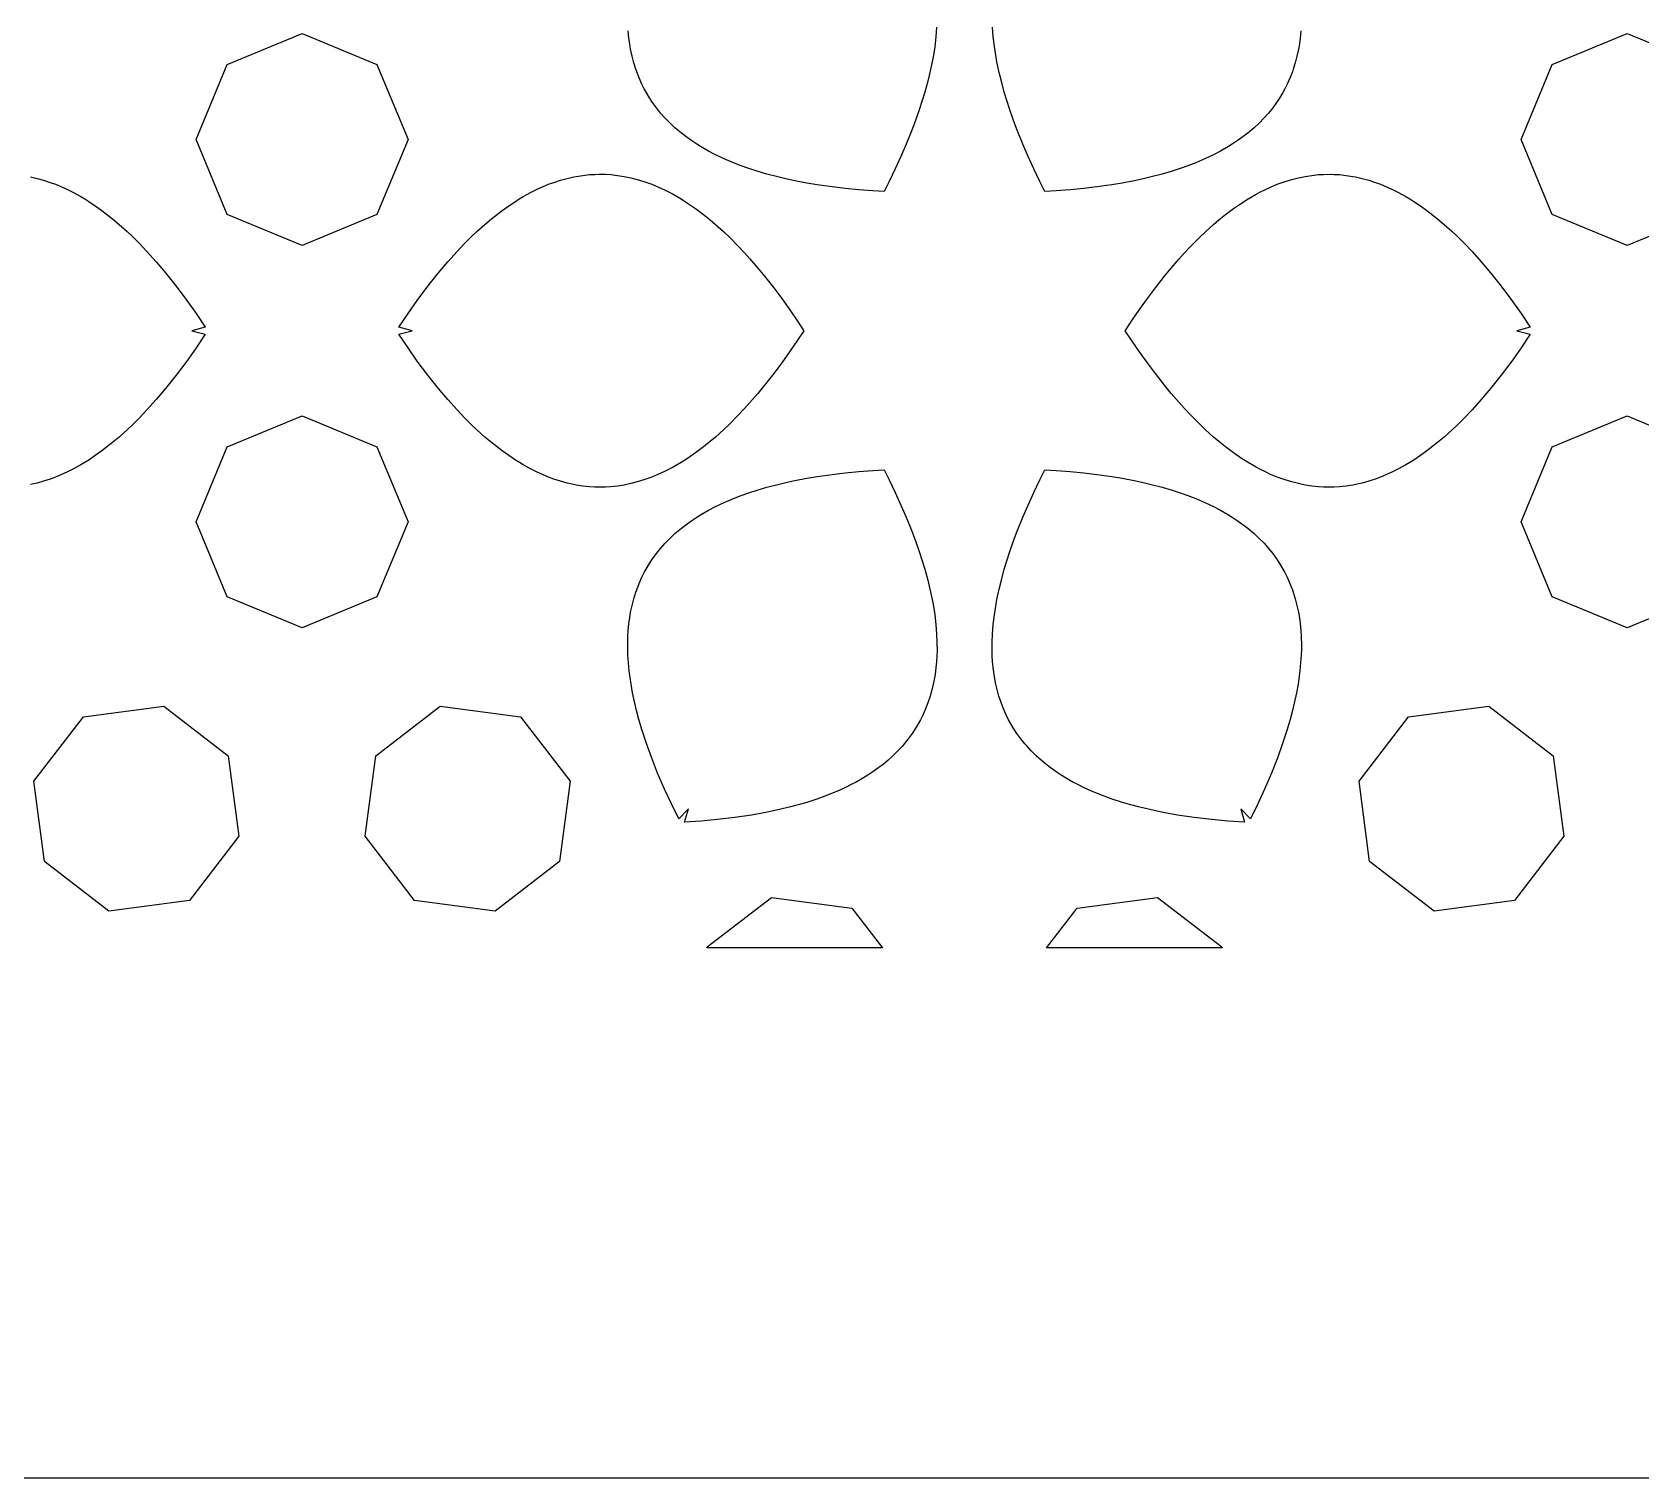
# Model space of a CAD drawing. Header units: metres. Extents: x -75 to 75, y 0 to 231.
# Drawn here: x -51.11 to -14.69, y 0 to 32.74 of the extents above; entities that cross this region are included whole.
import ezdxf

# ---------------------------------------------------------------- set-up
doc = ezdxf.new("R2010")
doc.units = ezdxf.units.M

msp = doc.modelspace()

# ---------------------------------------------------------------- linework, layer by layer
for p, q in [((-30.6317, 32.8546), (-30.6491, 32.6358)), ((-29.3509, 32.6372), (-29.3683, 32.8555)), ((-46.6974, 32.0073), (-45, 32.7104)), ((-45, 32.7104), (-43.3026, 32.0073)), ((-37.5984, 32.6093), (-37.6144, 32.7736)), ((-37.581, 32.4806), (-37.5984, 32.6093)), ((-37.5595, 32.3552), (-37.581, 32.4806)), ((-30.6491, 32.6358), (-30.6761, 32.4129)), ((-29.3239, 32.4138), (-29.3509, 32.6372)), ((-22.419, 32.4797), (-22.4409, 32.3538)), ((-22.4016, 32.6079), (-22.419, 32.4797)), ((-22.3856, 32.7727), (-22.4016, 32.6079)), ((-16.6974, 32.0073), (-15, 32.7104)), ((-15, 32.7104), (-13.3026, 32.0073)), ((-37.527, 32.2009), (-37.5595, 32.3552)), ((-37.4872, 32.0499), (-37.527, 32.2009)), ((-30.7338, 32.0677), (-30.7841, 31.8311)), ((-30.705, 32.2229), (-30.7338, 32.0677)), ((-30.6761, 32.4129), (-30.705, 32.2229)), ((-29.2946, 32.2229), (-29.3239, 32.4138)), ((-29.2662, 32.0686), (-29.2946, 32.2229)), ((-29.2159, 31.8315), (-29.2662, 32.0686)), ((-22.4734, 32.1996), (-22.5128, 32.0499)), ((-22.4409, 32.3538), (-22.4734, 32.1996)), ((-47.4001, 30.3104), (-46.6974, 32.0073)), ((-43.3026, 32.0073), (-42.5999, 30.3104)), ((-37.4414, 31.9029), (-37.4872, 32.0499)), ((-37.4222, 31.8457), (-37.4414, 31.9029)), ((-37.3668, 31.7043), (-37.4222, 31.8457)), ((-37.305, 31.566), (-37.3668, 31.7043)), ((-30.7841, 31.8311), (-30.8336, 31.6296)), ((-29.1664, 31.6296), (-29.2159, 31.8315)), ((-22.6337, 31.7029), (-22.6955, 31.5651)), ((-22.5783, 31.8443), (-22.6337, 31.7029)), ((-22.5591, 31.902), (-22.5783, 31.8443)), ((-22.5128, 32.0499), (-22.5591, 31.902)), ((-17.4001, 30.3104), (-16.6974, 32.0073)), ((-37.2514, 31.4584), (-37.305, 31.566)), ((-37.2089, 31.3797), (-37.2514, 31.4584)), ((-37.1315, 31.2506), (-37.2089, 31.3797)), ((-30.9009, 31.3838), (-30.9636, 31.1728)), ((-30.8336, 31.6296), (-30.9009, 31.3838)), ((-29.0996, 31.3838), (-29.1664, 31.6296)), ((-29.0359, 31.1728), (-29.0996, 31.3838)), ((-22.7921, 31.3783), (-22.869, 31.2497)), ((-22.749, 31.4575), (-22.7921, 31.3783)), ((-22.6955, 31.5651), (-22.749, 31.4575)), ((-37.0647, 31.1494), (-37.1315, 31.2506)), ((-36.9772, 31.0281), (-37.0647, 31.1494)), ((-36.882, 30.9105), (-36.9772, 31.0281)), ((-31.0194, 31.0034), (-31.1096, 30.7425)), ((-30.9636, 31.1728), (-31.0194, 31.0034)), ((-28.981, 31.0034), (-29.0359, 31.1728)), ((-28.8899, 30.7425), (-28.981, 31.0034)), ((-23.0237, 31.0268), (-23.118, 30.9105)), ((-22.9353, 31.1494), (-23.0237, 31.0268)), ((-22.869, 31.2497), (-22.9353, 31.1494)), ((-36.7804, 30.7956), (-36.882, 30.9105)), ((-36.6719, 30.6848), (-36.7804, 30.7956)), ((-36.5565, 30.5768), (-36.6719, 30.6848)), ((-31.1096, 30.7425), (-31.1929, 30.5219)), ((-28.8075, 30.5219), (-28.8899, 30.7425)), ((-23.329, 30.6839), (-23.4435, 30.5768)), ((-23.2205, 30.7947), (-23.329, 30.6839)), ((-23.118, 30.9105), (-23.2205, 30.7947)), ((-46.6974, 28.6134), (-47.4001, 30.3104)), ((-42.5999, 30.3104), (-43.3026, 28.6134)), ((-36.4114, 30.4541), (-36.5565, 30.5768)), ((-36.2814, 30.3543), (-36.4114, 30.4541)), ((-36.1748, 30.2788), (-36.2814, 30.3543)), ((-36.0622, 30.2051), (-36.1748, 30.2788)), ((-31.1929, 30.5219), (-31.3202, 30.206)), ((-28.6798, 30.206), (-28.8075, 30.5219)), ((-23.8252, 30.2788), (-23.9378, 30.2051)), ((-23.7186, 30.3543), (-23.8252, 30.2788)), ((-23.5886, 30.4541), (-23.7186, 30.3543)), ((-23.4435, 30.5768), (-23.5886, 30.4541)), ((-16.6974, 28.6134), (-17.4001, 30.3104)), ((-35.9761, 30.1511), (-36.0622, 30.2051)), ((-35.7948, 30.0471), (-35.9761, 30.1511)), ((-35.6383, 29.9648), (-35.7948, 30.0471)), ((-35.4405, 29.8709), (-35.6383, 29.9648)), ((-35.2336, 29.7826), (-35.4405, 29.8709)), ((-31.4388, 29.9286), (-31.5678, 29.6471)), ((-31.3202, 30.206), (-31.4388, 29.9286)), ((-28.5612, 29.929), (-28.6798, 30.206)), ((-28.4322, 29.6471), (-28.5612, 29.929)), ((-24.5604, 29.8705), (-24.7664, 29.7826)), ((-24.3626, 29.9643), (-24.5604, 29.8705)), ((-24.2052, 30.0471), (-24.3626, 29.9643)), ((-24.0248, 30.1506), (-24.2052, 30.0471)), ((-23.9378, 30.2051), (-24.0248, 30.1506)), ((-38.6389, 29.4987), (-38.4888, 29.5143)), ((-38.4888, 29.5143), (-38.3702, 29.5212)), ((-38.3702, 29.5212), (-38.2791, 29.5239)), ((-38.2791, 29.5239), (-38.1294, 29.5221)), ((-38.1294, 29.5221), (-38.0109, 29.5143)), ((-38.0109, 29.5143), (-37.8607, 29.4987)), ((-35.0542, 29.7134), (-35.2336, 29.7826)), ((-34.9049, 29.6599), (-35.0542, 29.7134)), ((-34.6756, 29.5853), (-34.9049, 29.6599)), ((-34.4756, 29.5271), (-34.6756, 29.5853)), ((-34.2288, 29.4621), (-34.4756, 29.5271)), ((-31.5678, 29.6471), (-31.7047, 29.36)), ((-28.2953, 29.36), (-28.4322, 29.6471)), ((-25.5244, 29.5271), (-25.7712, 29.4621)), ((-25.3244, 29.5853), (-25.5244, 29.5271)), ((-25.0951, 29.6594), (-25.3244, 29.5853)), ((-24.9458, 29.7134), (-25.0951, 29.6594)), ((-24.7664, 29.7826), (-24.9458, 29.7134)), ((-22.1393, 29.4987), (-21.9891, 29.5143)), ((-21.9891, 29.5143), (-21.8706, 29.5216)), ((-21.8706, 29.5216), (-21.7209, 29.5239)), ((-21.7209, 29.5239), (-21.6298, 29.5216)), ((-21.6298, 29.5216), (-21.5112, 29.5143)), ((-21.5112, 29.5143), (-21.3611, 29.4987)), ((-51.1501, 29.464), (-50.9995, 29.4301)), ((-50.9995, 29.4301), (-50.8493, 29.3889)), ((-50.8493, 29.3889), (-50.6992, 29.3404)), ((-50.6992, 29.3404), (-50.5806, 29.296)), ((-50.5806, 29.296), (-50.4597, 29.2461)), ((-50.4597, 29.2461), (-50.3096, 29.1779)), ((-50.3096, 29.1779), (-50.1897, 29.1179)), ((-39.8103, 29.1179), (-39.6904, 29.1779)), ((-39.6904, 29.1779), (-39.5403, 29.2461)), ((-39.5403, 29.2461), (-39.4194, 29.2964)), ((-39.4194, 29.2964), (-39.3004, 29.3404)), ((-39.3004, 29.3404), (-39.1507, 29.3889)), ((-39.1507, 29.3889), (-39.0005, 29.4301)), ((-39.0005, 29.4301), (-38.8495, 29.464)), ((-38.8495, 29.464), (-38.7904, 29.4754)), ((-38.7904, 29.4754), (-38.6389, 29.4987)), ((-37.8607, 29.4987), (-37.7087, 29.4754)), ((-37.7087, 29.4754), (-37.5591, 29.4447)), ((-37.5591, 29.4447), (-37.4103, 29.4063)), ((-37.4103, 29.4063), (-37.2588, 29.36)), ((-37.2588, 29.36), (-37.0802, 29.296)), ((-37.0802, 29.296), (-36.9292, 29.2337)), ((-36.9292, 29.2337), (-36.8102, 29.1783)), ((-36.8102, 29.1783), (-36.6893, 29.1179)), ((-34.0146, 29.4118), (-34.2288, 29.4621)), ((-33.8393, 29.3747), (-34.0146, 29.4118)), ((-33.5696, 29.3225), (-33.8393, 29.3747)), ((-33.3357, 29.2841), (-33.5696, 29.3225)), ((-32.9988, 29.2365), (-33.3357, 29.2841)), ((-32.6999, 29.2007), (-32.9988, 29.2365)), ((-32.3918, 29.1714), (-32.6999, 29.2007)), ((-32.0746, 29.1467), (-32.3918, 29.1714)), ((-31.8196, 29.1312), (-32.0746, 29.1467)), ((-31.7047, 29.36), (-31.8196, 29.1312)), ((-28.1804, 29.1312), (-28.2953, 29.36)), ((-27.9254, 29.1467), (-28.1804, 29.1312)), ((-27.6082, 29.1714), (-27.9254, 29.1467)), ((-27.3001, 29.2007), (-27.6082, 29.1714)), ((-27.0012, 29.2365), (-27.3001, 29.2007)), ((-26.6643, 29.2841), (-27.0012, 29.2365)), ((-26.4304, 29.323), (-26.6643, 29.2841)), ((-26.1607, 29.3747), (-26.4304, 29.323)), ((-25.9854, 29.4118), (-26.1607, 29.3747)), ((-25.7712, 29.4621), (-25.9854, 29.4118)), ((-23.3107, 29.1179), (-23.1898, 29.1788)), ((-23.1898, 29.1788), (-23.0708, 29.2332)), ((-23.0708, 29.2332), (-22.9198, 29.296)), ((-22.9198, 29.296), (-22.7412, 29.36)), ((-22.7412, 29.36), (-22.5897, 29.4067)), ((-22.5897, 29.4067), (-22.4409, 29.4447)), ((-22.4409, 29.4447), (-22.2913, 29.4754)), ((-22.2913, 29.4754), (-22.1393, 29.4987)), ((-21.3611, 29.4987), (-21.2096, 29.4759)), ((-21.2096, 29.4759), (-21.1501, 29.464)), ((-21.1501, 29.464), (-20.9995, 29.4301)), ((-20.9995, 29.4301), (-20.8493, 29.3889)), ((-20.8493, 29.3889), (-20.6992, 29.3404)), ((-20.6992, 29.3404), (-20.5806, 29.296)), ((-20.5806, 29.296), (-20.4597, 29.2461)), ((-20.4597, 29.2461), (-20.3096, 29.1779)), ((-20.3096, 29.1779), (-20.1897, 29.1179)), ((-50.1897, 29.1179), (-50.0098, 29.0195)), ((-50.0098, 29.0195), (-49.9205, 28.9659)), ((-49.9205, 28.9659), (-49.8299, 28.9091)), ((-49.8299, 28.9091), (-49.6797, 28.8094)), ((-49.6797, 28.8094), (-49.5305, 28.7032)), ((-40.4695, 28.7032), (-40.3203, 28.8094)), ((-40.3203, 28.8094), (-40.1701, 28.9091)), ((-40.1701, 28.9091), (-40.08, 28.9664)), ((-40.08, 28.9664), (-39.9898, 29.0195)), ((-39.9898, 29.0195), (-39.8103, 29.1179)), ((-36.6893, 29.1179), (-36.5991, 29.0698)), ((-36.5991, 29.0698), (-36.4192, 28.9659)), ((-36.4192, 28.9659), (-36.2704, 28.8712)), ((-36.2704, 28.8712), (-36.0892, 28.7457)), ((-23.9108, 28.7457), (-23.7296, 28.8712)), ((-23.7296, 28.8712), (-23.5808, 28.9655)), ((-23.5808, 28.9655), (-23.4009, 29.0698)), ((-23.4009, 29.0698), (-23.3107, 29.1179)), ((-20.1897, 29.1179), (-20.0098, 29.0195)), ((-20.0098, 29.0195), (-19.9205, 28.9659)), ((-19.9205, 28.9659), (-19.8299, 28.9091)), ((-19.8299, 28.9091), (-19.6797, 28.8094)), ((-19.6797, 28.8094), (-19.5305, 28.7032)), ((-49.5305, 28.7032), (-49.2897, 28.515)), ((-49.2897, 28.515), (-49.1405, 28.3887)), ((-45, 27.9103), (-46.6974, 28.6134)), ((-43.3026, 28.6134), (-45, 27.9103)), ((-40.8595, 28.3887), (-40.7103, 28.515)), ((-40.7103, 28.515), (-40.4695, 28.7032)), ((-36.0892, 28.7457), (-35.9102, 28.6116)), ((-35.9102, 28.6116), (-35.7591, 28.4908)), ((-35.7591, 28.4908), (-35.6401, 28.3887)), ((-24.3599, 28.3887), (-24.2409, 28.4908)), ((-24.2409, 28.4908), (-24.0898, 28.6116)), ((-24.0898, 28.6116), (-23.9108, 28.7457)), ((-19.5305, 28.7032), (-19.2897, 28.515)), ((-19.2897, 28.515), (-19.1405, 28.3887)), ((-15, 27.9103), (-16.6974, 28.6134)), ((-13.3026, 28.6134), (-15, 27.9103)), ((-49.1405, 28.3887), (-48.9601, 28.2262)), ((-48.9601, 28.2262), (-48.8397, 28.1126)), ((-48.8397, 28.1126), (-48.6896, 27.9634)), ((-41.3104, 27.9634), (-41.1603, 28.1122)), ((-41.1603, 28.1122), (-41.0403, 28.2262)), ((-41.0403, 28.2262), (-40.8595, 28.3887)), ((-35.6401, 28.3887), (-35.4588, 28.2266)), ((-35.4588, 28.2266), (-35.3101, 28.0838)), ((-35.3101, 28.0838), (-35.1297, 27.9012)), ((-24.8703, 27.9012), (-24.6899, 28.0838)), ((-24.6899, 28.0838), (-24.5407, 28.2262)), ((-24.5407, 28.2262), (-24.3599, 28.3887)), ((-19.1405, 28.3887), (-18.9601, 28.2262)), ((-18.9601, 28.2262), (-18.8397, 28.1126)), ((-18.8397, 28.1126), (-18.6896, 27.9634)), ((-48.6896, 27.9634), (-48.5106, 27.7744)), ((-48.5106, 27.7744), (-48.3, 27.5395)), ((-41.7, 27.5395), (-41.4899, 27.7748)), ((-41.4899, 27.7748), (-41.3104, 27.9634)), ((-35.1297, 27.9012), (-34.9796, 27.7414)), ((-34.9796, 27.7414), (-34.8596, 27.6082)), ((-25.1404, 27.6082), (-25.0204, 27.7414)), ((-25.0204, 27.7414), (-24.8703, 27.9012)), ((-18.6896, 27.9634), (-18.5106, 27.7744)), ((-18.5106, 27.7744), (-18.3, 27.5395)), ((-48.3, 27.5395), (-48.0899, 27.2914)), ((-41.9101, 27.2914), (-41.7, 27.5395)), ((-34.8596, 27.6082), (-34.6797, 27.3994)), ((-34.6797, 27.3994), (-34.5296, 27.2173)), ((-25.4704, 27.2173), (-25.3203, 27.3994)), ((-25.3203, 27.3994), (-25.1404, 27.6082)), ((-18.3, 27.5395), (-18.0899, 27.2914)), ((-48.0899, 27.2914), (-47.8505, 26.9893)), ((-47.8505, 26.9893), (-47.6102, 26.6675)), ((-42.3898, 26.6675), (-42.1495, 26.9893)), ((-42.1495, 26.9893), (-41.9101, 27.2914)), ((-34.5296, 27.2173), (-34.3199, 26.9499)), ((-25.6801, 26.9499), (-25.4704, 27.2173)), ((-18.0899, 27.2914), (-17.8505, 26.9893)), ((-17.8505, 26.9893), (-17.6102, 26.6675)), ((-47.6102, 26.6675), (-47.4001, 26.3695)), ((-42.5999, 26.3695), (-42.3898, 26.6675)), ((-34.3199, 26.9499), (-34.1391, 26.7087)), ((-34.1391, 26.7087), (-33.9592, 26.4565)), ((-26.0399, 26.4569), (-25.8609, 26.7087)), ((-25.8609, 26.7087), (-25.6801, 26.9499)), ((-17.6102, 26.6675), (-17.4001, 26.3695)), ((-47.4001, 26.3695), (-47.1904, 26.0587)), ((-42.8096, 26.0587), (-42.5999, 26.3695)), ((-33.9592, 26.4565), (-33.7798, 26.1937)), ((-26.2202, 26.1937), (-26.0399, 26.4569)), ((-17.4001, 26.3695), (-17.1904, 26.0587)), ((-47.1904, 26.0587), (-47.4966, 25.9804)), ((-47.4966, 25.9804), (-47.1904, 25.9021)), ((-47.1904, 25.9021), (-47.4001, 25.5913)), ((-42.5034, 25.9804), (-42.8096, 26.0587)), ((-42.8096, 25.9021), (-42.5034, 25.9804)), ((-42.5999, 25.5913), (-42.8096, 25.9021)), ((-33.7798, 26.1937), (-33.6383, 25.9808)), ((-33.6383, 25.9808), (-33.7798, 25.7671)), ((-26.3617, 25.9799), (-26.2202, 26.1937)), ((-26.2202, 25.7671), (-26.3617, 25.9799)), ((-17.1904, 26.0587), (-17.4966, 25.9804)), ((-17.4966, 25.9804), (-17.1904, 25.9021)), ((-17.1904, 25.9021), (-17.4001, 25.5913)), ((-47.4001, 25.5913), (-47.6106, 25.2928)), ((-42.3898, 25.2933), (-42.5999, 25.5913)), ((-33.9601, 25.5038), (-34.1396, 25.2516)), ((-33.7798, 25.7671), (-33.9601, 25.5038)), ((-26.0408, 25.5043), (-26.2202, 25.7671)), ((-25.8609, 25.2521), (-26.0408, 25.5043)), ((-17.4001, 25.5913), (-17.6106, 25.2928)), ((-47.6106, 25.2928), (-47.8505, 24.9715)), ((-42.1495, 24.9715), (-42.3898, 25.2933)), ((-34.1396, 25.2516), (-34.3199, 25.0108)), ((-25.6801, 25.0108), (-25.8609, 25.2521)), ((-17.6106, 25.2928), (-17.8505, 24.9715)), ((-47.8505, 24.9715), (-48.0904, 24.6689)), ((-41.9101, 24.6693), (-42.1495, 24.9715)), ((-34.3199, 25.0108), (-34.5296, 24.7435)), ((-25.4704, 24.7435), (-25.6801, 25.0108)), ((-17.8505, 24.9715), (-18.0904, 24.6689)), ((-48.3, 24.4212), (-48.5101, 24.1859)), ((-48.0904, 24.6689), (-48.3, 24.4212)), ((-41.7, 24.4212), (-41.9101, 24.6693)), ((-41.4894, 24.1864), (-41.7, 24.4212)), ((-34.6802, 24.5609), (-34.8601, 24.3521)), ((-34.5296, 24.7435), (-34.6802, 24.5609)), ((-25.3203, 24.5613), (-25.4704, 24.7435)), ((-25.1404, 24.3526), (-25.3203, 24.5613)), ((-18.3, 24.4212), (-18.5101, 24.1859)), ((-18.0904, 24.6689), (-18.3, 24.4212)), ((-48.5101, 24.1859), (-48.69, 23.9969)), ((-46.6974, 23.3473), (-45, 24.0504)), ((-45, 24.0504), (-43.3026, 23.3473)), ((-41.3104, 23.9973), (-41.4894, 24.1864)), ((-35.1302, 24.0591), (-35.3101, 23.877)), ((-34.98, 24.2189), (-35.1302, 24.0591)), ((-34.8601, 24.3521), (-34.98, 24.2189)), ((-25.0204, 24.2194), (-25.1404, 24.3526)), ((-24.8703, 24.0596), (-25.0204, 24.2194)), ((-24.6899, 23.877), (-24.8703, 24.0596)), ((-18.5101, 24.1859), (-18.69, 23.9969)), ((-16.6974, 23.3473), (-15, 24.0504)), ((-15, 24.0504), (-13.3026, 23.3473)), ((-48.9601, 23.7341), (-49.1405, 23.5721)), ((-48.8397, 23.8486), (-48.9601, 23.7341)), ((-48.69, 23.9969), (-48.8397, 23.8486)), ((-41.1603, 23.8481), (-41.3104, 23.9973)), ((-41.0399, 23.7346), (-41.1603, 23.8481)), ((-40.8595, 23.5721), (-41.0399, 23.7346)), ((-35.4593, 23.7346), (-35.6401, 23.5721)), ((-35.3101, 23.877), (-35.4593, 23.7346)), ((-24.5412, 23.7341), (-24.6899, 23.877)), ((-24.3599, 23.5721), (-24.5412, 23.7341)), ((-18.9601, 23.7341), (-19.1405, 23.5721)), ((-18.8397, 23.8486), (-18.9601, 23.7341)), ((-18.69, 23.9969), (-18.8397, 23.8486)), ((-49.2897, 23.4457), (-49.5305, 23.2576)), ((-49.1405, 23.5721), (-49.2897, 23.4457)), ((-47.4001, 21.6504), (-46.6974, 23.3473)), ((-43.3026, 23.3473), (-42.5999, 21.6504)), ((-40.7103, 23.4457), (-40.8595, 23.5721)), ((-40.4695, 23.2576), (-40.7103, 23.4457)), ((-35.9102, 23.3492), (-36.0892, 23.215)), ((-35.7596, 23.4695), (-35.9102, 23.3492)), ((-35.6401, 23.5721), (-35.7596, 23.4695)), ((-24.2409, 23.47), (-24.3599, 23.5721)), ((-24.0898, 23.3492), (-24.2409, 23.47)), ((-23.9108, 23.215), (-24.0898, 23.3492)), ((-19.2897, 23.4457), (-19.5305, 23.2576)), ((-19.1405, 23.5721), (-19.2897, 23.4457)), ((-17.4001, 21.6504), (-16.6974, 23.3473)), ((-49.92, 22.9944), (-50.0102, 22.9413)), ((-49.8299, 23.0516), (-49.92, 22.9944)), ((-49.6797, 23.1514), (-49.8299, 23.0516)), ((-49.5305, 23.2576), (-49.6797, 23.1514)), ((-40.3203, 23.1514), (-40.4695, 23.2576)), ((-40.1701, 23.0516), (-40.3203, 23.1514)), ((-40.0795, 22.9948), (-40.1701, 23.0516)), ((-39.9902, 22.9413), (-40.0795, 22.9948)), ((-36.4192, 22.9953), (-36.6, 22.8905)), ((-36.2704, 23.0896), (-36.4192, 22.9953)), ((-36.0892, 23.215), (-36.2704, 23.0896)), ((-23.7296, 23.0896), (-23.9108, 23.215)), ((-23.5808, 22.9948), (-23.7296, 23.0896)), ((-23.4009, 22.8909), (-23.5808, 22.9948)), ((-19.92, 22.9944), (-20.0102, 22.9413)), ((-19.8299, 23.0516), (-19.92, 22.9944)), ((-19.6797, 23.1514), (-19.8299, 23.0516)), ((-19.5305, 23.2576), (-19.6797, 23.1514)), ((-50.701, 22.6199), (-50.8493, 22.5719)), ((-50.5806, 22.6643), (-50.701, 22.6199)), ((-50.4607, 22.7142), (-50.5806, 22.6643)), ((-50.3105, 22.7824), (-50.4607, 22.7142)), ((-50.1897, 22.8429), (-50.3105, 22.7824)), ((-50.0102, 22.9413), (-50.1897, 22.8429)), ((-39.8103, 22.8429), (-39.9902, 22.9413)), ((-39.6904, 22.7829), (-39.8103, 22.8429)), ((-39.5403, 22.7147), (-39.6904, 22.7829)), ((-39.4194, 22.6648), (-39.5403, 22.7147)), ((-39.3008, 22.6204), (-39.4194, 22.6648)), ((-39.1507, 22.5719), (-39.3008, 22.6204)), ((-37.2601, 22.6003), (-37.4103, 22.554)), ((-37.0802, 22.6648), (-37.2601, 22.6003)), ((-36.9292, 22.7275), (-37.0802, 22.6648)), ((-36.8102, 22.782), (-36.9292, 22.7275)), ((-36.6902, 22.8424), (-36.8102, 22.782)), ((-36.6, 22.8905), (-36.6902, 22.8424)), ((-34.0146, 22.549), (-33.8393, 22.5861)), ((-33.8393, 22.5861), (-33.5696, 22.6378)), ((-33.5696, 22.6378), (-33.3357, 22.6767)), ((-33.3357, 22.6767), (-32.9988, 22.7243)), ((-32.9988, 22.7243), (-32.6999, 22.76)), ((-32.6999, 22.76), (-32.3918, 22.7893)), ((-32.3918, 22.7893), (-32.0746, 22.814)), ((-32.0746, 22.814), (-31.8196, 22.8296)), ((-31.8196, 22.8296), (-31.7047, 22.6007)), ((-31.7047, 22.6007), (-31.5678, 22.3137)), ((-28.4322, 22.3137), (-28.2953, 22.6007)), ((-28.2953, 22.6007), (-28.1804, 22.8296)), ((-28.1804, 22.8296), (-27.9254, 22.814)), ((-27.9254, 22.814), (-27.6082, 22.7893)), ((-27.6082, 22.7893), (-27.3001, 22.76)), ((-27.3001, 22.76), (-27.0012, 22.7243)), ((-27.0012, 22.7243), (-26.6643, 22.6767)), ((-26.6643, 22.6767), (-26.4304, 22.6382)), ((-26.4304, 22.6382), (-26.1607, 22.5861)), ((-26.1607, 22.5861), (-25.9854, 22.549)), ((-23.3107, 22.8429), (-23.4009, 22.8909)), ((-23.1898, 22.7824), (-23.3107, 22.8429)), ((-23.0708, 22.7271), (-23.1898, 22.7824)), ((-22.9198, 22.6648), (-23.0708, 22.7271)), ((-22.7412, 22.6007), (-22.9198, 22.6648)), ((-22.5897, 22.5545), (-22.7412, 22.6007)), ((-20.701, 22.6199), (-20.8493, 22.5719)), ((-20.5806, 22.6643), (-20.701, 22.6199)), ((-20.4607, 22.7142), (-20.5806, 22.6643)), ((-20.3105, 22.7824), (-20.4607, 22.7142)), ((-20.1897, 22.8429), (-20.3105, 22.7824)), ((-20.0102, 22.9413), (-20.1897, 22.8429)), ((-50.9995, 22.5307), (-51.1505, 22.4968)), ((-50.8493, 22.5719), (-50.9995, 22.5307)), ((-39.0005, 22.5307), (-39.1507, 22.5719)), ((-38.8499, 22.4968), (-39.0005, 22.5307)), ((-38.7904, 22.4849), (-38.8499, 22.4968)), ((-38.6389, 22.462), (-38.7904, 22.4849)), ((-38.4888, 22.4464), (-38.6389, 22.462)), ((-38.3702, 22.4391), (-38.4888, 22.4464)), ((-38.2791, 22.4368), (-38.3702, 22.4391)), ((-38.1294, 22.4391), (-38.2791, 22.4368)), ((-38.0109, 22.4464), (-38.1294, 22.4391)), ((-37.8607, 22.462), (-38.0109, 22.4464)), ((-37.7087, 22.4854), (-37.8607, 22.462)), ((-37.5591, 22.516), (-37.7087, 22.4854)), ((-37.4103, 22.554), (-37.5591, 22.516)), ((-35.2336, 22.1782), (-35.0542, 22.2473)), ((-35.0542, 22.2473), (-34.9049, 22.3013)), ((-34.9049, 22.3013), (-34.6756, 22.3755)), ((-34.6756, 22.3755), (-34.4756, 22.4336)), ((-34.4756, 22.4336), (-34.2288, 22.4986)), ((-34.2288, 22.4986), (-34.0146, 22.549)), ((-31.5678, 22.3137), (-31.4388, 22.0317)), ((-28.5612, 22.0317), (-28.4322, 22.3137)), ((-25.9854, 22.549), (-25.7712, 22.4986)), ((-25.7712, 22.4986), (-25.5244, 22.4336)), ((-25.5244, 22.4336), (-25.3244, 22.3755)), ((-25.3244, 22.3755), (-25.0951, 22.3009)), ((-25.0951, 22.3009), (-24.9458, 22.2473)), ((-24.9458, 22.2473), (-24.7664, 22.1782)), ((-22.4409, 22.516), (-22.5897, 22.5545)), ((-22.2913, 22.4854), (-22.4409, 22.516)), ((-22.1393, 22.462), (-22.2913, 22.4854)), ((-21.9891, 22.4464), (-22.1393, 22.462)), ((-21.8706, 22.4387), (-21.9891, 22.4464)), ((-21.7209, 22.4368), (-21.8706, 22.4387)), ((-21.6298, 22.4396), (-21.7209, 22.4368)), ((-21.5112, 22.4464), (-21.6298, 22.4396)), ((-21.3611, 22.462), (-21.5112, 22.4464)), ((-21.2096, 22.4854), (-21.3611, 22.462)), ((-21.1505, 22.4968), (-21.2096, 22.4854)), ((-20.9995, 22.5307), (-21.1505, 22.4968)), ((-20.8493, 22.5719), (-20.9995, 22.5307)), ((-35.9761, 21.8097), (-35.7948, 21.9136)), ((-35.7948, 21.9136), (-35.6383, 21.996)), ((-35.6383, 21.996), (-35.4405, 22.0898)), ((-35.4405, 22.0898), (-35.2336, 22.1782)), ((-31.4388, 22.0317), (-31.3202, 21.7548)), ((-28.6798, 21.7548), (-28.5612, 22.0317)), ((-24.7664, 22.1782), (-24.5595, 22.0898)), ((-24.5595, 22.0898), (-24.3617, 21.996)), ((-24.3617, 21.996), (-24.2052, 21.9136)), ((-24.2052, 21.9136), (-24.0239, 21.8097)), ((-46.6974, 19.9535), (-47.4001, 21.6504)), ((-42.5999, 21.6504), (-43.3026, 19.9535)), ((-36.5565, 21.384), (-36.4114, 21.5067)), ((-36.4114, 21.5067), (-36.2814, 21.6064)), ((-36.2814, 21.6064), (-36.1748, 21.682)), ((-36.1748, 21.682), (-36.0622, 21.7557)), ((-36.0622, 21.7557), (-35.9761, 21.8097)), ((-31.3202, 21.7548), (-31.1925, 21.4389)), ((-28.8071, 21.4389), (-28.6798, 21.7548)), ((-24.0239, 21.8097), (-23.9378, 21.7557)), ((-23.9378, 21.7557), (-23.8252, 21.682)), ((-23.8252, 21.682), (-23.7186, 21.6064)), ((-23.7186, 21.6064), (-23.5886, 21.5067)), ((-23.5886, 21.5067), (-23.4435, 21.384)), ((-16.6974, 19.9535), (-17.4001, 21.6504)), ((-36.882, 21.0503), (-36.7804, 21.1652)), ((-36.7804, 21.1652), (-36.6719, 21.2759)), ((-36.6719, 21.2759), (-36.5565, 21.384)), ((-31.1925, 21.4389), (-31.1101, 21.2183)), ((-31.1101, 21.2183), (-31.019, 20.9573)), ((-28.9806, 20.9573), (-28.8904, 21.2183)), ((-28.8904, 21.2183), (-28.8071, 21.4389)), ((-23.4435, 21.384), (-23.3281, 21.2759)), ((-23.3281, 21.2759), (-23.2196, 21.1652)), ((-23.2196, 21.1652), (-23.118, 21.0503)), ((-37.1315, 20.7101), (-37.0647, 20.8113)), ((-37.0647, 20.8113), (-36.9772, 20.9326)), ((-36.9772, 20.9326), (-36.882, 21.0503)), ((-31.019, 20.9573), (-30.9641, 20.788)), ((-30.9641, 20.788), (-30.9004, 20.5769)), ((-29.0991, 20.5769), (-29.0364, 20.788)), ((-29.0364, 20.788), (-28.9806, 20.9573)), ((-23.118, 21.0503), (-23.0228, 20.9326)), ((-23.0228, 20.9326), (-22.9353, 20.8113)), ((-22.9353, 20.8113), (-22.8685, 20.7101)), ((-37.305, 20.3947), (-37.2514, 20.5023)), ((-37.2514, 20.5023), (-37.2089, 20.5811)), ((-37.2089, 20.5811), (-37.1315, 20.7101)), ((-30.9004, 20.5769), (-30.8336, 20.3311)), ((-29.1664, 20.3311), (-29.0991, 20.5769)), ((-22.8685, 20.7101), (-22.7911, 20.5811)), ((-22.7911, 20.5811), (-22.7486, 20.5023)), ((-22.7486, 20.5023), (-22.695, 20.3947)), ((-37.4872, 19.9109), (-37.4414, 20.0578)), ((-37.4414, 20.0578), (-37.4222, 20.1151)), ((-37.4222, 20.1151), (-37.3668, 20.2565)), ((-37.3668, 20.2565), (-37.305, 20.3947)), ((-30.8336, 20.3311), (-30.7841, 20.1292)), ((-30.7841, 20.1292), (-30.7338, 19.8921)), ((-29.2662, 19.8921), (-29.2159, 20.1292)), ((-29.2159, 20.1292), (-29.1664, 20.3311)), ((-22.695, 20.3947), (-22.6332, 20.2565)), ((-22.6332, 20.2565), (-22.5778, 20.1151)), ((-22.5778, 20.1151), (-22.5586, 20.0578)), ((-22.5586, 20.0578), (-22.5128, 19.9109)), ((-45, 19.2503), (-46.6974, 19.9535)), ((-43.3026, 19.9535), (-45, 19.2503)), ((-37.5595, 19.6056), (-37.527, 19.7598)), ((-37.527, 19.7598), (-37.4872, 19.9109)), ((-30.7338, 19.8921), (-30.7054, 19.7379)), ((-30.7054, 19.7379), (-30.6761, 19.547)), ((-29.3239, 19.547), (-29.295, 19.7379)), ((-29.295, 19.7379), (-29.2662, 19.8921)), ((-22.5128, 19.9109), (-22.473, 19.7598)), ((-22.473, 19.7598), (-22.4405, 19.6056)), ((-15, 19.2503), (-16.6974, 19.9535)), ((-13.3026, 19.9535), (-15, 19.2503)), ((-37.6144, 19.1872), (-37.5984, 19.3515)), ((-37.5984, 19.3515), (-37.581, 19.4801)), ((-37.581, 19.4801), (-37.5595, 19.6056)), ((-30.6761, 19.547), (-30.6491, 19.3236)), ((-30.6491, 19.3236), (-30.6317, 19.1052)), ((-29.3683, 19.1052), (-29.3509, 19.3236)), ((-29.3509, 19.3236), (-29.3239, 19.547)), ((-22.4405, 19.6056), (-22.419, 19.4801)), ((-22.419, 19.4801), (-22.4016, 19.3515)), ((-22.4016, 19.3515), (-22.3856, 19.1872)), ((-37.6268, 18.8493), (-37.6222, 19.0549)), ((-37.6222, 19.0549), (-37.6144, 19.1872)), ((-30.6317, 19.1052), (-30.6239, 18.929)), ((-29.3765, 18.9285), (-29.3683, 19.1052)), ((-22.3856, 19.1872), (-22.3782, 19.0549)), ((-22.3782, 19.0549), (-22.3732, 18.8484)), ((-37.6254, 18.7436), (-37.6268, 18.8493)), ((-37.6213, 18.6383), (-37.6254, 18.7436)), ((-37.6099, 18.4584), (-37.6213, 18.6383)), ((-30.6271, 18.6177), (-30.6349, 18.484)), ((-30.623, 18.7198), (-30.6271, 18.6177)), ((-30.6239, 18.929), (-30.623, 18.7198)), ((-29.3765, 18.7198), (-29.3765, 18.9285)), ((-29.3729, 18.6186), (-29.3765, 18.7198)), ((-29.3651, 18.485), (-29.3729, 18.6186)), ((-22.3787, 18.6378), (-22.3901, 18.4575)), ((-22.3741, 18.7436), (-22.3787, 18.6378)), ((-22.3732, 18.8484), (-22.3741, 18.7436)), ((-37.5925, 18.2748), (-37.6099, 18.4584)), ((-37.5504, 17.9741), (-37.5925, 18.2748)), ((-30.6473, 18.3522), (-30.6683, 18.1906)), ((-30.6349, 18.484), (-30.6473, 18.3522)), ((-29.3527, 18.3531), (-29.3651, 18.485)), ((-29.3321, 18.1924), (-29.3527, 18.3531)), ((-22.4075, 18.2735), (-22.4496, 17.9741)), ((-22.3901, 18.4575), (-22.4075, 18.2735)), ((-37.5151, 17.7791), (-37.5504, 17.9741)), ((-30.7379, 17.85), (-30.7796, 17.7008)), ((-30.7022, 18.0043), (-30.7379, 17.85)), ((-30.6683, 18.1906), (-30.7022, 18.0043)), ((-29.2982, 18.0043), (-29.3321, 18.1924)), ((-29.2621, 17.8514), (-29.2982, 18.0043)), ((-29.2209, 17.7022), (-29.2621, 17.8514)), ((-22.4496, 17.9741), (-22.4844, 17.7791)), ((-37.4652, 17.5429), (-37.5151, 17.7791)), ((-37.4263, 17.3817), (-37.4652, 17.5429)), ((-30.8276, 17.5557), (-30.883, 17.4142)), ((-30.7796, 17.7008), (-30.8276, 17.5557)), ((-29.1728, 17.5571), (-29.2209, 17.7022)), ((-29.1174, 17.4156), (-29.1728, 17.5571)), ((-22.5348, 17.5424), (-22.5737, 17.3817)), ((-22.4844, 17.7791), (-22.5348, 17.5424)), ((-51.0686, 15.7768), (-49.9503, 17.2334)), ((-49.9503, 17.2334), (-48.1293, 17.4738)), ((-48.1293, 17.4738), (-46.6718, 16.355)), ((-43.3282, 16.355), (-41.8707, 17.4738)), ((-41.8707, 17.4738), (-40.0497, 17.2334)), ((-40.0497, 17.2334), (-38.9314, 15.7768)), ((-37.3723, 17.178), (-37.4263, 17.3817)), ((-37.2981, 16.9272), (-37.3723, 17.178)), ((-30.9984, 17.1684), (-31.0707, 17.038)), ((-30.9448, 17.2765), (-30.9984, 17.1684)), ((-30.883, 17.4142), (-30.9448, 17.2765)), ((-29.0556, 17.2774), (-29.1174, 17.4156)), ((-29.0016, 17.1684), (-29.0556, 17.2774)), ((-28.9297, 17.0389), (-29.0016, 17.1684)), ((-22.6277, 17.178), (-22.7014, 16.9272)), ((-22.5737, 17.3817), (-22.6277, 17.178)), ((-21.0686, 15.7768), (-19.9503, 17.2334)), ((-19.9503, 17.2334), (-18.1293, 17.4738)), ((-18.1293, 17.4738), (-16.6718, 16.355)), ((-37.2011, 16.6283), (-37.2981, 16.9272)), ((-31.1847, 16.8608), (-31.273, 16.7381)), ((-31.1183, 16.9611), (-31.1847, 16.8608)), ((-31.0707, 17.038), (-31.1183, 16.9611)), ((-28.8821, 16.962), (-28.9297, 17.0389)), ((-28.8153, 16.8608), (-28.8821, 16.962)), ((-28.7279, 16.7395), (-28.8153, 16.8608)), ((-22.7014, 16.9272), (-22.7994, 16.6283)), ((-37.0898, 16.3225), (-37.2011, 16.6283)), ((-31.5115, 16.4621), (-31.6232, 16.3518)), ((-31.4081, 16.5742), (-31.5115, 16.4621)), ((-31.3683, 16.6205), (-31.4081, 16.5742)), ((-31.273, 16.7381), (-31.3683, 16.6205)), ((-28.6327, 16.6214), (-28.7279, 16.7395)), ((-28.5924, 16.5747), (-28.6327, 16.6214)), ((-28.4885, 16.4621), (-28.5924, 16.5747)), ((-28.3777, 16.3527), (-28.4885, 16.4621)), ((-22.7994, 16.6283), (-22.9106, 16.3216)), ((-46.6718, 16.355), (-46.4314, 14.5335)), ((-43.5686, 14.5335), (-43.3282, 16.355)), ((-36.9484, 15.9631), (-37.0898, 16.3225)), ((-31.9414, 16.0854), (-32.0746, 15.9901)), ((-31.8379, 16.1655), (-31.9414, 16.0854)), ((-31.7404, 16.246), (-31.8379, 16.1655)), ((-31.6232, 16.3518), (-31.7404, 16.246)), ((-28.2596, 16.246), (-28.3777, 16.3527)), ((-28.1621, 16.1655), (-28.2596, 16.246)), ((-28.0586, 16.0854), (-28.1621, 16.1655)), ((-27.9254, 15.9901), (-28.0586, 16.0854)), ((-22.9106, 16.3216), (-23.0521, 15.9622)), ((-16.6718, 16.355), (-16.4314, 14.5335)), ((-50.8282, 13.9554), (-51.0686, 15.7768)), ((-38.9314, 15.7768), (-39.1718, 13.9554)), ((-36.7896, 15.5942), (-36.9484, 15.9631)), ((-32.5484, 15.7086), (-32.71, 15.6285)), ((-32.4541, 15.7585), (-32.5484, 15.7086)), ((-32.363, 15.8093), (-32.4541, 15.7585)), ((-32.1877, 15.916), (-32.363, 15.8093)), ((-32.0746, 15.9901), (-32.1877, 15.916)), ((-27.8133, 15.9164), (-27.9254, 15.9901)), ((-27.6379, 15.8098), (-27.8133, 15.9164)), ((-27.5459, 15.7585), (-27.6379, 15.8098)), ((-27.4525, 15.7091), (-27.5459, 15.7585)), ((-27.291, 15.629), (-27.4525, 15.7091)), ((-23.0521, 15.9622), (-23.2104, 15.5937)), ((-20.8282, 13.9554), (-21.0686, 15.7768)), ((-36.6371, 15.2641), (-36.7896, 15.5942)), ((-33.3444, 15.3708), (-33.5738, 15.2966)), ((-33.1599, 15.4381), (-33.3444, 15.3708)), ((-32.8775, 15.5521), (-33.1599, 15.4381)), ((-32.71, 15.6285), (-32.8775, 15.5521)), ((-27.1234, 15.5525), (-27.291, 15.629)), ((-26.8401, 15.4381), (-27.1234, 15.5525)), ((-26.6556, 15.3712), (-26.8401, 15.4381)), ((-26.4262, 15.2966), (-26.6556, 15.3712)), ((-23.2104, 15.5937), (-23.3633, 15.2632)), ((-36.4719, 14.9268), (-36.6371, 15.2641)), ((-36.2521, 15.1515), (-36.4719, 14.9268)), ((-36.3373, 14.848), (-36.2521, 15.1515)), ((-35.202, 14.9542), (-35.6003, 14.9071)), ((-34.8198, 15.011), (-35.202, 14.9542)), ((-34.4984, 15.0687), (-34.8198, 15.011)), ((-34.1917, 15.1332), (-34.4984, 15.0687)), ((-33.9368, 15.195), (-34.1917, 15.1332)), ((-33.7331, 15.2499), (-33.9368, 15.195)), ((-33.5738, 15.2966), (-33.7331, 15.2499)), ((-26.2669, 15.2499), (-26.4262, 15.2966)), ((-26.0632, 15.195), (-26.2669, 15.2499)), ((-25.8083, 15.1332), (-26.0632, 15.195)), ((-25.5016, 15.0682), (-25.8083, 15.1332)), ((-25.1802, 15.011), (-25.5016, 15.0682)), ((-24.798, 14.9542), (-25.1802, 15.011)), ((-24.3997, 14.9071), (-24.798, 14.9542)), ((-23.5281, 14.9268), (-23.7479, 15.1515)), ((-23.7479, 15.1515), (-23.6627, 14.848)), ((-23.3633, 15.2632), (-23.5281, 14.9268)), ((-35.9628, 14.8741), (-36.3373, 14.848)), ((-35.6003, 14.9071), (-35.9628, 14.8741)), ((-24.0372, 14.8741), (-24.3997, 14.9071)), ((-23.6627, 14.848), (-24.0372, 14.8741)), ((-46.4314, 14.5335), (-47.5497, 13.0769)), ((-42.4503, 13.0769), (-43.5686, 14.5335)), ((-16.4314, 14.5335), (-17.5497, 13.0769)), ((-49.3707, 12.8366), (-50.8282, 13.9554)), ((-39.1718, 13.9554), (-40.6293, 12.8366)), ((-19.3707, 12.8366), (-20.8282, 13.9554)), ((-35.8282, 12.025), (-34.3707, 13.1438)), ((-34.3707, 13.1438), (-32.5497, 12.9034)), ((-27.4503, 12.9034), (-25.6293, 13.1438)), ((-25.6293, 13.1438), (-24.1718, 12.025)), ((-47.5497, 13.0769), (-49.3707, 12.8366)), ((-40.6293, 12.8366), (-42.4503, 13.0769)), ((-32.5497, 12.9034), (-31.8561, 12)), ((-28.1439, 12), (-27.4503, 12.9034)), ((-17.5497, 13.0769), (-19.3707, 12.8366)), ((-35.8315, 12), (-35.8282, 12.025)), ((-24.1718, 12.025), (-24.1685, 12)), ((-31.8561, 12), (-35.8315, 12)), ((-24.1685, 12), (-28.1439, 12)), ((-75, 0), (75, 0))]:
    msp.add_line(p, q)

doc.saveas('drawing.dxf')
